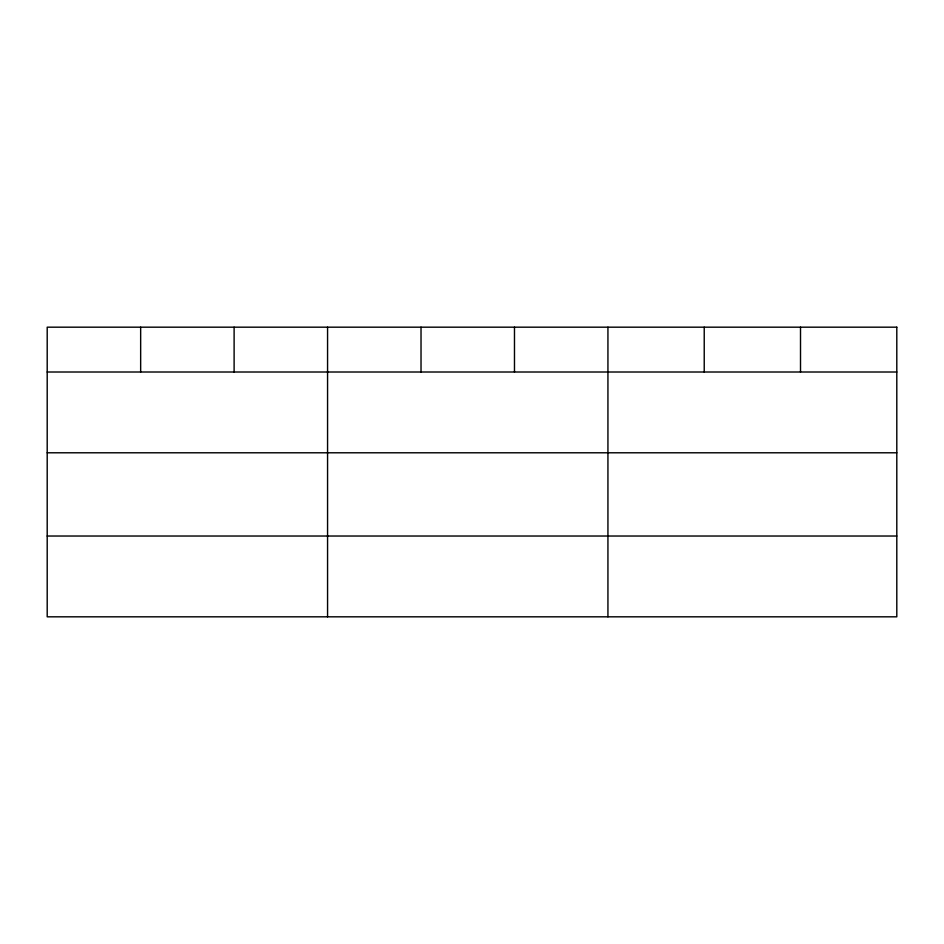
<?xml version="1.0" encoding="UTF-8"?>
<svg xmlns="http://www.w3.org/2000/svg" width="944" height="944" viewBox="0 0 944 944"><rect width="100%" height="100%" fill="white"/><g stroke="black" fill="none" stroke-linecap="round" stroke-linejoin="round"><path stroke-width="1.42" d="M47.2 372.007L896.8 372.007M47.2 452.79L896.8 452.79M47.2 536.027L896.8 536.027M800.512 327.179L800.512 372.007M704.224 327.179L704.224 372.007M607.936 327.179L607.936 616.821M514.48 327.179L514.48 372.007M421.024 327.179L421.024 372.007M327.568 327.179L327.568 616.821M234.112 327.179L234.112 372.007M140.656 327.179L140.656 372.007M896.8 327.179L47.2 327.179L47.2 616.821L896.8 616.821L896.8 327.179"/></g></svg>
